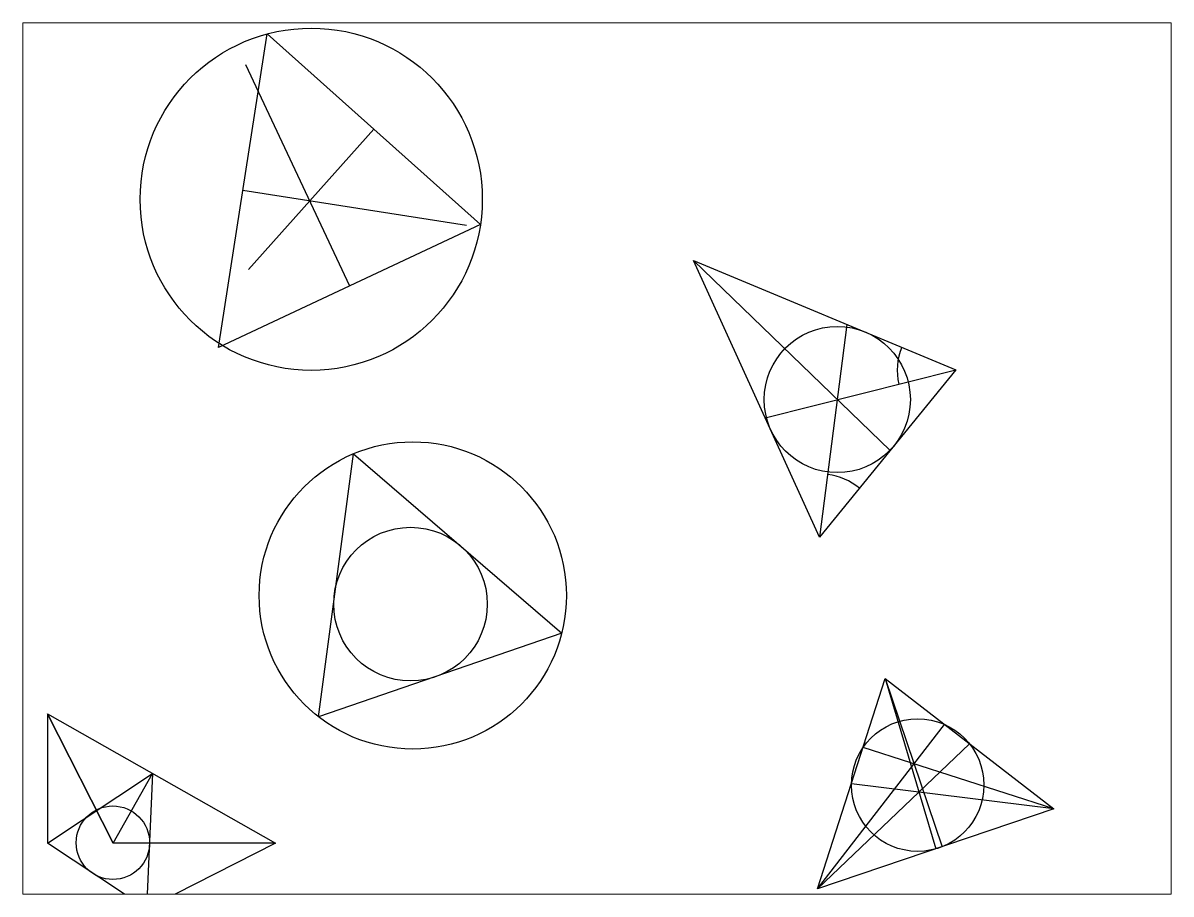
# Paper-space layout 'Layout2' of a CAD drawing. Header units: millimetres. Extents: x 26 to 231, y 20 to 176.
# The model-space entities are those that its viewports show. They can reach past a viewport. Long polylines and large blocks are cut down to what shows.
import ezdxf

# ---------------------------------------------------------------- set-up
doc = ezdxf.new("R2010")
doc.units = ezdxf.units.MM

msp = doc.modelspace()

# ---------------------------------------------------------------- linework, layer by layer
for p, q in [((920.4, 197.7), (1024.1, 861.9)), ((1024.1, 861.9), (1475.6, 458.3)), ((977.7, 797.3), (1198, 328)), ((984.3, 363), (1249.9, 660.1)), ((1445.8, 455.8), (972.3, 529.8)), ((1475.6, 458.3), (920.4, 197.7)), ((1927, 381.6), (2482.4, 150.6)), ((2194, -203.8), (1927, 381.6)), ((1927, 381.6), (2343, -20.7)), ((2251.8, 246.5), (2194, -203.8)), ((2078.7, 48.9), (2482.4, 150.6)), ((2482.4, 150.6), (2194, -203.8)), ((1132.6, -584.6), (1206.7, -27.3)), ((1206.7, -27.3), (1647.7, -407.4)), ((1647.7, -407.4), (1132.6, -584.6)), ((2189.6, -949), (2332.8, -503.7)), ((2332.8, -503.7), (2690.1, -779.7)), ((2332.8, -503.7), (2453.3, -859.8)), ((2332.8, -503.7), (2439.9, -864.4)), ((558.5, -578.4), (1041.1, -852.1)), ((697.7, -852.1), (558.5, -578.4)), ((558.5, -578.4), (697.7, -852.1)), ((558.5, -578.4), (558.5, -852.1)), ((2189.6, -949), (2458.5, -600.8)), ((2189.6, -949), (2511.4, -641.7)), ((2690.1, -779.7), (2285.8, -649.7)), ((558.5, -852.1), (781.2, -704.7)), ((697.7, -852.1), (781.2, -704.7)), ((781.2, -704.7), (768.2, -990.8)), ((2690.1, -779.7), (2261.2, -726.4)), ((2690.1, -779.7), (2189.6, -949)), ((768.2, -990.8), (558.5, -852.1)), ((1041.1, -852.1), (697.7, -852.1)), ((1041.1, -852.1), (768.2, -990.8))]:
    msp.add_line(p, q)
for centre, radius in [((1117.1, 511.6), 362.4), ((2231.3, 87.3), 154.8), ((1332.2, -327.6), 325.4), ((1327.4, -345.9), 162.7), ((2401.6, -729.2), 140.4), ((697, -851.3), 77.8)]:
    msp.add_circle(centre, radius)
for centre, radius, start, end in [((2246.8, 89.4), 146.2, 311.1859, 311.1859), ((2482.4, 150.6), 124.2, 157.4165, 194.1396), ((2194, -203.8), 133.5, 50.8627, 82.6926)]:
    msp.add_arc(centre, radius, start, end)

psp = doc.layouts.new('Layout2')

# ---------------------------------------------------------------- viewports
at = {"layer": '0', "view_target_point": (2118.84, 45.04)}
psp.add_viewport(center=(128.5, 97.5), size=(205.6, 156), view_center_point=(-396.45, -82.55), view_height=1845.0491, dxfattribs=at)

doc.saveas('drawing.dxf')
